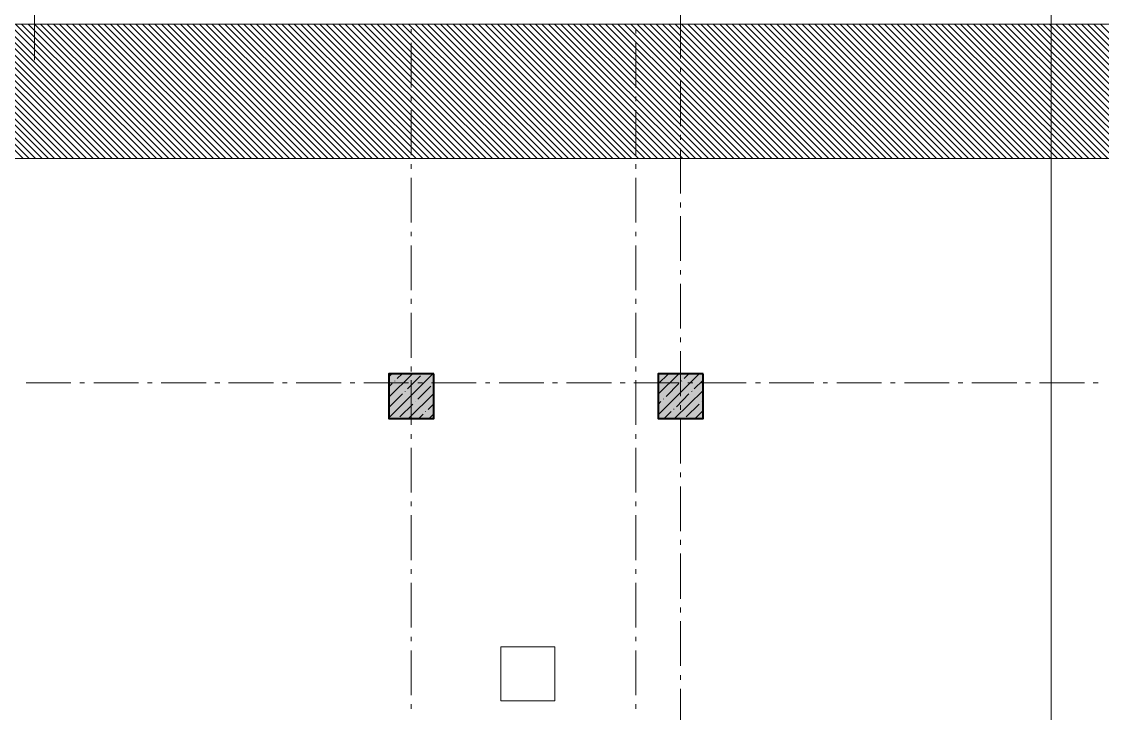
# Model space of a CAD drawing. Header units: millimetres. Extents: x -401725 to 250493, y 305116 to 802890.
# Drawn here: x -375112.983 to -375108.241, y 508977.509 to 508980.546 of the extents above; entities that cross this region are included whole.
import ezdxf

# ---------------------------------------------------------------- set-up
doc = ezdxf.new("R2010")
doc.units = ezdxf.units.MM
doc.layers.add('PDF _Геометрия', color=7, linetype='Continuous', true_color=0x1d1d1d)
doc.layers.add('PDF _Сплошная заливка', color=7, linetype='Continuous', true_color=0xffffff)

msp = doc.modelspace()

# ---------------------------------------------------------------- linework, layer by layer
at = {"layer": 'PDF _Геометрия', "color": 8, "lineweight": 9, "true_color": 0x808080}
msp.add_lwpolyline([(-375108.4648, 508988.2021), (-375108.4648, 508974.7624)], dxfattribs=at)
at = {"layer": 'PDF _Геометрия', "color": 7, "lineweight": 9}
for points in [[(-375112.9264, 508980.5938), (-375112.9264, 508980.3771)], [(-375110.0914, 508980.5805), (-375110.0914, 508980.3838)], [(-375106.1964, 508980.5355), (-375116.2149, 508980.5355)], [(-375111.2731, 508980.5138), (-375111.2731, 508980.4938)], [(-375110.2881, 508980.5138), (-375110.2881, 508980.4938)], [(-375111.2731, 508980.4538), (-375111.2731, 508980.2571)], [(-375110.2881, 508980.4538), (-375110.2881, 508980.2571)], [(-375110.0914, 508980.3455), (-375110.0914, 508980.3238)], [(-375110.0914, 508980.2855), (-375110.0914, 508980.0871)], [(-375111.2731, 508980.2171), (-375111.2731, 508980.1971)], [(-375110.2881, 508980.2171), (-375110.2881, 508980.1971)], [(-375111.2731, 508980.1571), (-375111.2731, 508979.9605)], [(-375110.2881, 508980.1571), (-375110.2881, 508979.9605)], [(-375110.0914, 508980.0488), (-375110.0914, 508980.0271)], [(-375110.0914, 508979.9888), (-375110.0914, 508979.7921)], [(-375117.8881, 508979.9455), (-375105.0721, 508979.9455)], [(-375111.2731, 508979.9205), (-375111.2731, 508979.9005)], [(-375110.2881, 508979.9205), (-375110.2881, 508979.9005)], [(-375111.2731, 508979.8605), (-375111.2731, 508979.6638)], [(-375110.2881, 508979.8605), (-375110.2881, 508979.6638)], [(-375110.0914, 508979.7521), (-375110.0914, 508979.7305)], [(-375110.0914, 508979.6921), (-375110.0914, 508979.4955)], [(-375111.2731, 508979.6238), (-375111.2731, 508979.6038)], [(-375110.2881, 508979.6238), (-375110.2881, 508979.6038)], [(-375111.2731, 508979.5638), (-375111.2731, 508979.3671)], [(-375110.2881, 508979.5638), (-375110.2881, 508979.3671)], [(-375110.0914, 508979.4555), (-375110.0914, 508979.4355)], [(-375110.0914, 508979.3955), (-375110.0914, 508979.1988)], [(-375111.2731, 508979.3288), (-375111.2731, 508979.3071)], [(-375110.2881, 508979.3288), (-375110.2881, 508979.3071)], [(-375111.2731, 508979.2671), (-375111.2731, 508979.0705)], [(-375110.2881, 508979.2671), (-375110.2881, 508979.0705)], [(-375110.0914, 508979.1588), (-375110.0914, 508979.1388)], [(-375110.0914, 508979.0988), (-375110.0914, 508978.9021)], [(-375111.2731, 508979.0321), (-375111.2731, 508979.0105)], [(-375110.2881, 508979.0321), (-375110.2881, 508979.0105)], [(-375112.7664, 508978.9605), (-375112.9631, 508978.9605)], [(-375112.7064, 508978.9605), (-375112.7281, 508978.9605)], [(-375112.4697, 508978.9605), (-375112.6664, 508978.9605)], [(-375112.4097, 508978.9605), (-375112.4314, 508978.9605)], [(-375112.1731, 508978.9605), (-375112.3714, 508978.9605)], [(-375112.1131, 508978.9605), (-375112.1347, 508978.9605)], [(-375111.8781, 508978.9605), (-375112.0747, 508978.9605)], [(-375111.8181, 508978.9605), (-375111.8381, 508978.9605)], [(-375111.5814, 508978.9605), (-375111.7781, 508978.9605)], [(-375111.5214, 508978.9605), (-375111.5414, 508978.9605)], [(-375111.2847, 508978.9605), (-375111.4814, 508978.9605)], [(-375111.2731, 508978.9721), (-375111.2731, 508978.7755)], [(-375111.2247, 508978.9605), (-375111.2447, 508978.9605)], [(-375110.9881, 508978.9605), (-375111.1847, 508978.9605)], [(-375110.9281, 508978.9605), (-375110.9481, 508978.9605)], [(-375110.6914, 508978.9605), (-375110.8881, 508978.9605)], [(-375110.6314, 508978.9605), (-375110.6531, 508978.9605)], [(-375110.3947, 508978.9605), (-375110.5914, 508978.9605)], [(-375110.3347, 508978.9605), (-375110.3564, 508978.9605)], [(-375110.0981, 508978.9605), (-375110.2964, 508978.9605)], [(-375110.2881, 508978.9721), (-375110.2881, 508978.7755)], [(-375110.0381, 508978.9605), (-375110.0597, 508978.9605)], [(-375109.8031, 508978.9605), (-375109.9997, 508978.9605)], [(-375109.7414, 508978.9605), (-375109.7631, 508978.9605)], [(-375109.5064, 508978.9605), (-375109.7031, 508978.9605)], [(-375109.4464, 508978.9604), (-375109.4663, 508978.9604)], [(-375109.2097, 508978.9605), (-375109.4065, 508978.9605)], [(-375109.1497, 508978.9604), (-375109.1697, 508978.9604)], [(-375108.9131, 508978.9605), (-375109.1097, 508978.9605)], [(-375108.853, 508978.9604), (-375108.8731, 508978.9604)], [(-375108.6164, 508978.9605), (-375108.8131, 508978.9605)], [(-375108.5564, 508978.9605), (-375108.578, 508978.9605)], [(-375108.3198, 508978.9605), (-375108.5164, 508978.9605)], [(-375108.2597, 508978.9604), (-375108.2814, 508978.9604)], [(-375110.0914, 508978.8621), (-375110.0914, 508978.8421)], [(-375110.0914, 508978.8021), (-375110.0914, 508978.6055)], [(-375111.2731, 508978.7355), (-375111.2731, 508978.7138)], [(-375110.2881, 508978.7355), (-375110.2881, 508978.7138)], [(-375111.2731, 508978.6755), (-375111.2731, 508978.4788)], [(-375110.2881, 508978.6755), (-375110.2881, 508978.4788)], [(-375110.0914, 508978.5671), (-375110.0914, 508978.5455)], [(-375110.0914, 508978.5055), (-375110.0914, 508978.3088)], [(-375111.2731, 508978.4388), (-375111.2731, 508978.4188)], [(-375110.2881, 508978.4388), (-375110.2881, 508978.4188)], [(-375111.2731, 508978.3788), (-375111.2731, 508978.1821)], [(-375110.2881, 508978.3788), (-375110.2881, 508978.1821)], [(-375110.0914, 508978.2705), (-375110.0914, 508978.2488)], [(-375110.0914, 508978.2105), (-375110.0914, 508978.0121)], [(-375111.2731, 508978.1421), (-375111.2731, 508978.1221)], [(-375110.2881, 508978.1421), (-375110.2881, 508978.1221)], [(-375111.2731, 508978.0821), (-375111.2731, 508977.8855)], [(-375110.2881, 508978.0821), (-375110.2881, 508977.8855)], [(-375110.0914, 508977.9738), (-375110.0914, 508977.9521)], [(-375110.0914, 508977.9138), (-375110.0914, 508977.7171)], [(-375111.2731, 508977.8455), (-375111.2731, 508977.8255)], [(-375110.2881, 508977.8455), (-375110.2881, 508977.8255)], [(-375111.2731, 508977.7855), (-375111.2731, 508977.5888)], [(-375110.2881, 508977.7855), (-375110.2881, 508977.5888)], [(-375110.0914, 508977.6771), (-375110.0914, 508977.6555)], [(-375110.0914, 508977.6171), (-375110.0914, 508977.4205)], [(-375111.2731, 508977.5488), (-375111.2731, 508977.5288)], [(-375110.2881, 508977.5488), (-375110.2881, 508977.5288)]]:
    msp.add_lwpolyline(points, dxfattribs=at)
at = {"layer": 'PDF _Геометрия', "color": 9, "lineweight": 9, "true_color": 0xc3c3c3}
for points in [[(-375112.9764, 508979.9454), (-375113.568, 508980.5354)], [(-375112.9497, 508979.9454), (-375113.5397, 508980.5354)], [(-375112.9214, 508979.9454), (-375113.5114, 508980.5354)], [(-375112.8931, 508979.9454), (-375113.483, 508980.5354)], [(-375112.8647, 508979.9454), (-375113.4564, 508980.5354)], [(-375112.8381, 508979.9454), (-375113.428, 508980.5354)], [(-375112.8097, 508979.9454), (-375113.3997, 508980.5354)], [(-375112.7814, 508979.9454), (-375113.373, 508980.5354)], [(-375112.7547, 508979.9454), (-375113.3447, 508980.5354)], [(-375112.7264, 508979.9454), (-375113.3164, 508980.5354)], [(-375112.6981, 508979.9454), (-375113.2897, 508980.5354)], [(-375112.6697, 508979.9454), (-375113.2614, 508980.5354)], [(-375112.6431, 508979.9454), (-375113.233, 508980.5354)], [(-375112.6147, 508979.9454), (-375113.2047, 508980.5354)], [(-375112.5864, 508979.9454), (-375113.178, 508980.5354)], [(-375112.5597, 508979.9454), (-375113.1497, 508980.5354)], [(-375112.5314, 508979.9454), (-375113.1214, 508980.5354)], [(-375112.5031, 508979.9454), (-375113.0947, 508980.5354)], [(-375112.4764, 508979.9454), (-375113.0664, 508980.5354)], [(-375112.4481, 508979.9454), (-375113.038, 508980.5354)], [(-375112.4197, 508979.9454), (-375113.0097, 508980.5354)], [(-375112.3914, 508979.9454), (-375112.983, 508980.5354)], [(-375112.3647, 508979.9454), (-375112.9547, 508980.5354)], [(-375112.3364, 508979.9454), (-375112.9264, 508980.5354)], [(-375112.3081, 508979.9454), (-375112.8997, 508980.5354)], [(-375112.2814, 508979.9454), (-375112.8714, 508980.5354)], [(-375112.2531, 508979.9454), (-375112.843, 508980.5354)], [(-375112.2247, 508979.9454), (-375112.8164, 508980.5354)], [(-375112.1981, 508979.9454), (-375112.788, 508980.5354)], [(-375112.1697, 508979.9454), (-375112.7597, 508980.5354)], [(-375112.1414, 508979.9454), (-375112.7314, 508980.5354)], [(-375112.1131, 508979.9454), (-375112.7047, 508980.5354)], [(-375112.0864, 508979.9454), (-375112.6764, 508980.5354)], [(-375112.0581, 508979.9454), (-375112.648, 508980.5354)], [(-375112.0297, 508979.9454), (-375112.6214, 508980.5354)], [(-375112.0031, 508979.9454), (-375112.593, 508980.5354)], [(-375111.9747, 508979.9454), (-375112.5647, 508980.5354)], [(-375111.9464, 508979.9454), (-375112.538, 508980.5354)], [(-375111.9181, 508979.9454), (-375112.5097, 508980.5354)], [(-375111.8914, 508979.9454), (-375112.4814, 508980.5354)], [(-375111.8631, 508979.9454), (-375112.453, 508980.5354)], [(-375111.8347, 508979.9454), (-375112.4264, 508980.5354)], [(-375111.8081, 508979.9454), (-375112.398, 508980.5354)], [(-375111.7797, 508979.9454), (-375112.3697, 508980.5354)], [(-375111.7514, 508979.9454), (-375112.343, 508980.5354)], [(-375111.7247, 508979.9454), (-375112.3147, 508980.5354)], [(-375111.6964, 508979.9454), (-375112.2864, 508980.5354)], [(-375111.6681, 508979.9454), (-375112.258, 508980.5354)], [(-375111.6397, 508979.9454), (-375112.2314, 508980.5354)], [(-375111.6131, 508979.9454), (-375112.203, 508980.5354)], [(-375111.5847, 508979.9454), (-375112.1747, 508980.5354)], [(-375111.5564, 508979.9454), (-375112.148, 508980.5354)], [(-375111.5297, 508979.9454), (-375112.1197, 508980.5354)], [(-375111.5014, 508979.9454), (-375112.0914, 508980.5354)], [(-375111.4731, 508979.9454), (-375112.0647, 508980.5354)], [(-375111.4447, 508979.9454), (-375112.0364, 508980.5354)], [(-375111.4181, 508979.9454), (-375112.008, 508980.5354)], [(-375111.3897, 508979.9454), (-375111.9797, 508980.5354)], [(-375111.3614, 508979.9454), (-375111.953, 508980.5354)], [(-375111.3347, 508979.9454), (-375111.9247, 508980.5354)], [(-375111.3064, 508979.9454), (-375111.8964, 508980.5354)], [(-375111.2781, 508979.9454), (-375111.8697, 508980.5354)], [(-375111.2514, 508979.9454), (-375111.8414, 508980.5354)], [(-375111.2231, 508979.9454), (-375111.813, 508980.5354)], [(-375111.1947, 508979.9454), (-375111.7864, 508980.5354)], [(-375111.1664, 508979.9454), (-375111.758, 508980.5354)], [(-375111.1397, 508979.9454), (-375111.7297, 508980.5354)], [(-375111.1114, 508979.9454), (-375111.7014, 508980.5354)], [(-375111.0831, 508979.9454), (-375111.6747, 508980.5354)], [(-375111.0564, 508979.9454), (-375111.6464, 508980.5354)], [(-375111.0281, 508979.9454), (-375111.618, 508980.5354)], [(-375110.9997, 508979.9454), (-375111.5914, 508980.5354)], [(-375110.9731, 508979.9454), (-375111.563, 508980.5354)], [(-375110.9447, 508979.9454), (-375111.5347, 508980.5354)], [(-375110.9164, 508979.9454), (-375111.5064, 508980.5354)], [(-375110.8881, 508979.9454), (-375111.4797, 508980.5354)], [(-375110.8614, 508979.9454), (-375111.4514, 508980.5354)], [(-375110.8331, 508979.9454), (-375111.423, 508980.5354)], [(-375110.8047, 508979.9454), (-375111.3964, 508980.5354)], [(-375110.7781, 508979.9454), (-375111.368, 508980.5354)], [(-375110.7497, 508979.9454), (-375111.3397, 508980.5354)], [(-375110.7214, 508979.9454), (-375111.313, 508980.5354)], [(-375110.6931, 508979.9454), (-375111.2847, 508980.5354)], [(-375110.6664, 508979.9454), (-375111.2564, 508980.5354)], [(-375110.6381, 508979.9454), (-375111.228, 508980.5354)], [(-375110.6097, 508979.9454), (-375111.2014, 508980.5354)], [(-375110.5831, 508979.9454), (-375111.173, 508980.5354)], [(-375110.5547, 508979.9454), (-375111.1447, 508980.5354)], [(-375110.5264, 508979.9454), (-375111.118, 508980.5354)], [(-375110.4997, 508979.9454), (-375111.0897, 508980.5354)], [(-375110.4714, 508979.9454), (-375111.0614, 508980.5354)], [(-375110.4431, 508979.9454), (-375111.0347, 508980.5354)], [(-375110.4147, 508979.9454), (-375111.0064, 508980.5354)], [(-375110.3881, 508979.9454), (-375110.978, 508980.5354)], [(-375110.3597, 508979.9454), (-375110.9497, 508980.5354)], [(-375110.3314, 508979.9454), (-375110.923, 508980.5354)], [(-375110.3047, 508979.9454), (-375110.8947, 508980.5354)], [(-375110.2764, 508979.9454), (-375110.8664, 508980.5354)], [(-375110.2481, 508979.9454), (-375110.8397, 508980.5354)], [(-375110.2214, 508979.9454), (-375110.8114, 508980.5354)], [(-375110.1931, 508979.9454), (-375110.783, 508980.5354)], [(-375110.1647, 508979.9454), (-375110.7547, 508980.5354)], [(-375110.1364, 508979.9454), (-375110.728, 508980.5354)], [(-375110.1097, 508979.9454), (-375110.6997, 508980.5354)], [(-375110.0814, 508979.9454), (-375110.6714, 508980.5354)], [(-375110.0531, 508979.9454), (-375110.6447, 508980.5354)], [(-375110.0264, 508979.9454), (-375110.6164, 508980.5354)], [(-375109.9981, 508979.9454), (-375110.588, 508980.5354)], [(-375109.9697, 508979.9454), (-375110.5614, 508980.5354)], [(-375109.9414, 508979.9454), (-375110.533, 508980.5354)], [(-375109.9147, 508979.9454), (-375110.5047, 508980.5354)], [(-375109.8864, 508979.9454), (-375110.4764, 508980.5354)], [(-375109.8581, 508979.9454), (-375110.4497, 508980.5354)], [(-375109.8314, 508979.9454), (-375110.4214, 508980.5354)], [(-375109.8031, 508979.9454), (-375110.393, 508980.5354)], [(-375109.7747, 508979.9454), (-375110.3664, 508980.5354)], [(-375109.7481, 508979.9454), (-375110.338, 508980.5354)], [(-375109.7197, 508979.9454), (-375110.3097, 508980.5354)], [(-375109.6914, 508979.9454), (-375110.2814, 508980.5354)], [(-375109.6631, 508979.9454), (-375110.2547, 508980.5354)], [(-375109.6364, 508979.9454), (-375110.2264, 508980.5354)], [(-375109.608, 508979.9454), (-375110.198, 508980.5354)], [(-375109.5798, 508979.9455), (-375110.1714, 508980.5354)], [(-375109.5531, 508979.9455), (-375110.1432, 508980.5355)], [(-375109.5246, 508979.9454), (-375110.1146, 508980.5354)], [(-375109.4964, 508979.9454), (-375110.088, 508980.5355)], [(-375109.4697, 508979.9455), (-375110.0597, 508980.5354)], [(-375109.4415, 508979.9455), (-375110.0314, 508980.5355)], [(-375109.413, 508979.9454), (-375110.0029, 508980.5354)], [(-375109.3847, 508979.9454), (-375109.9764, 508980.5355)], [(-375109.3581, 508979.9454), (-375109.948, 508980.5355)], [(-375109.3298, 508979.9455), (-375109.9199, 508980.5355)], [(-375109.3013, 508979.9454), (-375109.8929, 508980.5354)], [(-375109.2747, 508979.9454), (-375109.8647, 508980.5354)], [(-375109.2464, 508979.9455), (-375109.8364, 508980.5355)], [(-375109.2182, 508979.9455), (-375109.8097, 508980.5355)], [(-375109.1896, 508979.9454), (-375109.7813, 508980.5354)], [(-375109.163, 508979.9454), (-375109.7531, 508980.5354)], [(-375109.1348, 508979.9455), (-375109.7247, 508980.5354)], [(-375109.1065, 508979.9455), (-375109.6981, 508980.5355)], [(-375109.0796, 508979.9454), (-375109.6696, 508980.5354)], [(-375109.0514, 508979.9454), (-375109.6414, 508980.5354)], [(-375109.0231, 508979.9455), (-375109.6148, 508980.5355)], [(-375108.9965, 508979.9455), (-375109.5865, 508980.5355)], [(-375108.968, 508979.9454), (-375109.558, 508980.5354)], [(-375108.9397, 508979.9454), (-375109.5298, 508980.5355)], [(-375108.9115, 508979.9455), (-375109.5031, 508980.5355)], [(-375108.8848, 508979.9455), (-375109.4749, 508980.5355)], [(-375108.8563, 508979.9454), (-375109.4462, 508980.5354)], [(-375108.8281, 508979.9454), (-375109.4198, 508980.5354)], [(-375108.8014, 508979.9455), (-375109.3915, 508980.5355)], [(-375108.7732, 508979.9455), (-375109.3631, 508980.5355)], [(-375108.7447, 508979.9454), (-375109.3362, 508980.5354)], [(-375108.718, 508979.9454), (-375109.308, 508980.5355)], [(-375108.6898, 508979.9455), (-375109.2798, 508980.5355)], [(-375108.6615, 508979.9455), (-375109.2516, 508980.5355)], [(-375108.633, 508979.9454), (-375109.2247, 508980.5354)], [(-375108.6064, 508979.9454), (-375109.1964, 508980.5354)], [(-375108.5781, 508979.9455), (-375109.168, 508980.5355)], [(-375108.5496, 508979.9454), (-375109.1413, 508980.5354)], [(-375108.523, 508979.9454), (-375109.113, 508980.5354)], [(-375108.4947, 508979.9454), (-375109.0847, 508980.5355)], [(-375108.4665, 508979.9455), (-375109.0582, 508980.5355)], [(-375108.4379, 508979.9454), (-375109.0296, 508980.5354)], [(-375108.4113, 508979.9454), (-375109.0013, 508980.5354)], [(-375108.3831, 508979.9454), (-375108.9731, 508980.5355)], [(-375108.3548, 508979.9455), (-375108.9464, 508980.5355)], [(-375108.3282, 508979.9455), (-375108.9183, 508980.5355)], [(-375108.2997, 508979.9454), (-375108.8896, 508980.5354)], [(-375108.2714, 508979.9455), (-375108.863, 508980.5354)], [(-375108.2448, 508979.9455), (-375108.8349, 508980.5355)], [(-375108.2163, 508979.9454), (-375108.8062, 508980.5354)], [(-375108.188, 508979.9454), (-375108.778, 508980.5354)], [(-375108.1598, 508979.9455), (-375108.7514, 508980.5354)], [(-375108.1331, 508979.9455), (-375108.7232, 508980.5355)], [(-375108.1046, 508979.9454), (-375108.6945, 508980.5354)], [(-375108.0764, 508979.9454), (-375108.668, 508980.5355)], [(-375108.0497, 508979.9455), (-375108.6397, 508980.5354)], [(-375108.0215, 508979.9455), (-375108.6114, 508980.5355)], [(-375107.993, 508979.9454), (-375108.5847, 508980.5354)], [(-375107.9647, 508979.9454), (-375108.5563, 508980.5354)], [(-375107.9381, 508979.9454), (-375108.5281, 508980.5355)], [(-375107.9098, 508979.9455), (-375108.4999, 508980.5355)], [(-375107.8813, 508979.9454), (-375108.473, 508980.5354)], [(-375107.8547, 508979.9454), (-375108.4446, 508980.5354)], [(-375107.8264, 508979.9455), (-375108.4164, 508980.5355)], [(-375107.7982, 508979.9455), (-375108.3898, 508980.5355)], [(-375107.7713, 508979.9454), (-375108.3613, 508980.5354)], [(-375107.743, 508979.9454), (-375108.3329, 508980.5354)], [(-375107.7148, 508979.9455), (-375108.3065, 508980.5355)], [(-375107.6865, 508979.9455), (-375108.2781, 508980.5355)], [(-375107.6596, 508979.9454), (-375108.2496, 508980.5354)]]:
    msp.add_lwpolyline(points, dxfattribs=at)
at = {"layer": 'PDF _Геометрия', "lineweight": 9}
for points in [[(-375111.3714, 508978.9871), (-375111.3581, 508979.0004)], [(-375111.3714, 508978.8971), (-375111.2681, 508979.0004)], [(-375111.3714, 508978.8071), (-375111.1781, 508979.0004)], [(-375111.3347, 508978.9788), (-375111.3131, 508979.0004)], [(-375111.2897, 508978.9338), (-375111.2331, 508978.9904)], [(-375110.1897, 508979.0004), (-375110.1897, 508979.0004)], [(-375110.1897, 508978.9105), (-375110.0997, 508979.0004)], [(-375110.1897, 508978.8205), (-375110.0097, 508979.0004)], [(-375110.1897, 508978.9555), (-375110.1447, 508979.0004)], [(-375110.0764, 508978.9788), (-375110.0547, 508979.0004)], [(-375111.3714, 508978.9421), (-375111.3564, 508978.9571)], [(-375111.3447, 508978.9671), (-375111.3447, 508978.9688)], [(-375111.2447, 508978.8888), (-375111.1881, 508978.9454)], [(-375111.1764, 508978.9571), (-375111.1764, 508978.9571)], [(-375110.1547, 508978.9005), (-375110.0997, 508978.9571)], [(-375110.0881, 508978.9671), (-375110.0864, 508978.9688)], [(-375110.0314, 508978.9338), (-375109.9931, 508978.9721)], [(-375111.3681, 508978.8555), (-375111.3114, 508978.9121)], [(-375111.2997, 508978.9221), (-375111.2997, 508978.9238)], [(-375111.2847, 508978.8038), (-375111.1747, 508978.9138)], [(-375110.1181, 508978.8038), (-375109.9931, 508978.9271)], [(-375110.1097, 508978.8555), (-375110.0547, 508978.9121)], [(-375110.0431, 508978.9221), (-375110.0414, 508978.9238)], [(-375111.3231, 508978.8105), (-375111.2664, 508978.8671)], [(-375111.2547, 508978.8788), (-375111.2547, 508978.8788)], [(-375111.1997, 508978.8438), (-375111.1747, 508978.8688)], [(-375110.1897, 508978.8655), (-375110.1781, 508978.8788)], [(-375110.1664, 508978.8888), (-375110.1664, 508978.8905)], [(-375110.1214, 508978.8438), (-375110.1214, 508978.8455)], [(-375110.0664, 508978.8105), (-375110.0097, 508978.8671)], [(-375109.9981, 508978.8788), (-375109.9981, 508978.8788)], [(-375111.2397, 508978.8038), (-375111.2214, 508978.8221)], [(-375111.2114, 508978.8338), (-375111.2097, 508978.8338)], [(-375111.1947, 508978.8038), (-375111.1747, 508978.8238)], [(-375110.1631, 508978.8038), (-375110.1331, 508978.8338)], [(-375110.0281, 508978.8038), (-375109.9931, 508978.8388)]]:
    msp.add_lwpolyline(points, dxfattribs=at)
at = {"layer": 'PDF _Геометрия', "color": 7, "lineweight": 40}
for points in [[(-375111.1747, 508979.0004), (-375111.3714, 508979.0004), (-375111.3714, 508978.8038), (-375111.1747, 508978.8038)], [(-375109.9931, 508979.0004), (-375110.1897, 508979.0004), (-375110.1897, 508978.8038), (-375109.9931, 508978.8038)]]:
    msp.add_lwpolyline(points, close=True, dxfattribs=at)
at = {"layer": 'PDF _Геометрия', "color": 7, "lineweight": 9}
msp.add_lwpolyline([(-375110.6431, 508977.8005), (-375110.6431, 508977.5638), (-375110.8797, 508977.5638), (-375110.8797, 508977.8005)], close=True, dxfattribs=at)
at = {"layer": 'PDF _Сплошная заливка', "lineweight": 5, "transparency": 33554559}
for points in [[(-375111.3724, 508979.0009), (-375111.3724, 508978.8043), (-375111.1758, 508979.0009), (-375111.1758, 508978.8043)], [(-375110.1908, 508979.0009), (-375110.1908, 508978.8043), (-375109.9942, 508979.0009), (-375109.9942, 508978.8043)]]:
    msp.add_solid(points, dxfattribs=at)

doc.saveas('drawing.dxf')
